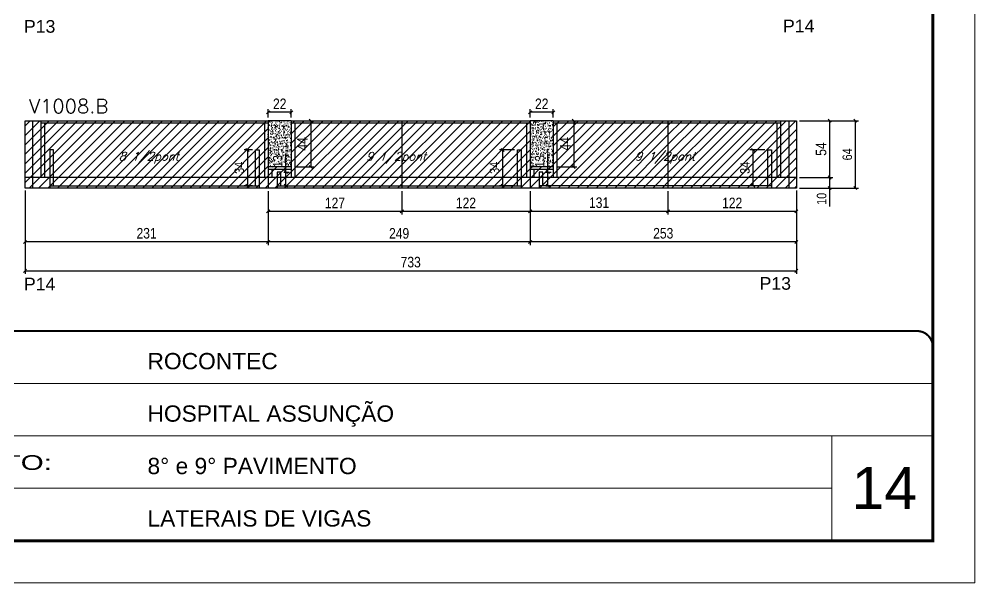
# Model space of a CAD drawing. Extents: x -20960 to -5926, y -2106 to 21915.
# Drawn here: x -10032 to -9123, y 17420 to 17955 of the extents above; entities that cross this region are included whole.
import ezdxf

# ---------------------------------------------------------------- set-up
doc = ezdxf.new("R2010")
doc.units = 0
doc.linetypes.add('CONTINUO', pattern=[0])
doc.linetypes.add('DASHED', pattern=[0.75, 0.5, -0.25])
for name, color, linetype in [('5', 5, 'Continuous'), ('COTA', 241, 'Continuous'), ('Painéis', 200, 'Continuous'), ('Reaproveitamento', 251, 'Continuous'), ('SARR_2.2x7', 40, 'Continuous'), ('SARR_3.5x7', 81, 'Continuous'), ('texto', 7, 'Continuous')]:
    doc.layers.add(name, color=color, linetype=linetype)
for name, color, linetype, lineweight in [('CARIMBO', 255, 'Continuous', 9), ('Folhas', 255, 'Continuous', 9), ('SARRAFO DE PRESSAO', 251, 'DASHED', 9), ('Texto Seção', 7, 'Continuous', 15)]:
    doc.layers.add(name, color=color, linetype=linetype, lineweight=lineweight)
doc.styles.add('ARIAL', font='arial.ttf')
doc.styles.add('COTA TECNICA', font='techl___.ttf', dxfattribs={"height": 10})
doc.styles.add('COTA TECNICA-50', font='techl___.ttf', dxfattribs={"height": 9})
doc.styles.add('REGUA-120', font='ROMANS.shx', dxfattribs={"height": 15})
doc.styles.add('Romans', font='romans.shx')
doc.styles.get("Standard").update_dxf_attribs({"font": 'arial.ttf'})
doc.styles.add('Tecnologia', font='')
doc.styles.get('Tecnologia').set_extended_font_data('Forgotten Futurist')
doc.dimstyles.new('COTA PAINEL-50', dxfattribs={"dimtxt": 9, "dimasz": 3, "dimexe": 3, "dimexo": 3, "dimgap": 3, "dimtad": 1, "dimdec": 1, "dimzin": 12, "dimdsep": 46, "dimtxsty": 'COTA TECNICA-50', "dimblk1": 'OBLIQUE', "dimblk2": 'OBLIQUE', "dimsah": 1, "dimcen": 0.9, "dimclrd": 4, "dimclre": 4, "dimclrt": 240, "dimadec": 1, "dimazin": 3, "dimtfac": 1, "dimtdec": 1, "dimtmove": 0, "dimatfit": 3, "dimfxl": 1, "dimtolj": 1, "dimtzin": 12, "dimarcsym": 0})
doc.dimstyles.new('PAINEL', dxfattribs={"dimtxt": 10, "dimasz": 3, "dimexe": 3, "dimexo": 3, "dimgap": 3, "dimtad": 1, "dimdec": 1, "dimzin": 12, "dimdsep": 46, "dimtxsty": 'COTA TECNICA', "dimblk1": 'OBLIQUE', "dimblk2": 'OBLIQUE', "dimsah": 1, "dimcen": 0.9, "dimclrd": 4, "dimclre": 4, "dimclrt": 240, "dimadec": 1, "dimazin": 3, "dimtfac": 1, "dimtdec": 1, "dimtmove": 0, "dimatfit": 3, "dimfxl": 1, "dimtolj": 1, "dimtzin": 12, "dimarcsym": 0})
pattern_1 = [(50, (-141470.2094, -14425.0127), (5.46554007, -0.47817257), [0.5715, -6.2865]), (355, (-141470.2094, -14425.0127), (-1.05730264, 5.73170536), [0.4572, -5.02921753]), (100.4514447, (-141469.754, -14425.0525), (4.40823741, 5.25353256), [0.48570026, -5.34270734]), (46.1842, (-141470.2094, -14423.4887), (8.13237123, -1.26126984), [0.85725, -9.42975]), (96.6355576, (-141469.532, -14423.594), (7.122124, 7.42278374), [0.7285507, -8.01406824]), (351.184151, (-141470.2094, -14423.489), (7.122124, 7.42278374), [0.685799, -7.54379196]), (21, (-141469.4474, -14423.8697), (4.54843174, -3.06795595), [0.5715, -6.2865]), (326, (-141469.4474, -14423.8697), (1.85406085, 5.52563898), [0.4572, -5.0292]), (71.451445, (-141469.0684, -14424.1253), (6.40249258, 2.45768307), [0.48570026, -5.34269813]), (37.5, (-141470.2094, -14425.0127), (0.092658098, 2.536651166), [0, -4.96824, 0, -5.1054, 0, -5.04825]), (7.5, (-141470.2094, -14425.0127), (2.004589875, 3.005417245), [0, -2.91084, 0, -4.85394, 0, -1.92405]), (327.5, (-141471.9087, -14425.0127), (4.067717855, -0.17186232), [0, -1.905, 0, -5.9436, 0, -7.8867]), (317.5, (-141472.6707, -14425.0127), (4.44387544, 0.76279473), [0, -2.4765, 0, -3.94716, 0, -5.6007])]
pattern_2 = [(45, (-152486.206, -14867.5354), (-4.49012806, 4.49012806), [])]

# ---------------------------------------------------------------- blocks, each defined once
blk = doc.blocks.new('9999999999')
at = {"color": 30, "linetype": 'CONTINUO'}
for p, q in [((98564.56, 34379.64), (99583.98, 34379.64)), ((98564.56, 34329.83), (99487.98, 34329.83)), ((99583.98, 34329.83), (99487.98, 34329.83)), ((99487.98, 34329.83), (99487.98, 34230.21)), ((98564.56, 34280.02), (99487.98, 34280.02))]:
    blk.add_line(p, q, dxfattribs=at)
at = {"color": 30, "linetype": 'CONTINUO', "const_width": 2}
blk.add_lwpolyline([(99583.98, 34230.21), (99583.98, 34414.45, 0.414214), (99568.98, 34429.45), (98228.98, 34429.45, 0.414214), (98213.98, 34414.45), (98213.98, 34245.21, 0.414214), (98228.98, 34230.21), (99583.98, 34230.21)], format="xyb", dxfattribs=at)
at = {"layer": 'Folhas'}
blk.add_lwpolyline([(98138.98, 34190.21), (99623.98, 34190.21), (99623.98, 35240.21), (98138.98, 35240.21)], close=True, dxfattribs=at)
at = {"layer": 'Folhas', "color": 30, "const_width": 3}
blk.add_lwpolyline([(98213.98, 34230.21), (99583.98, 34230.21), (99583.98, 35200.21), (98213.98, 35200.21)], close=True, dxfattribs=at)
at = {"color": 7, "linetype": 'Continuous', "ltscale": 5, "style": 'ARIAL'}
for s, height, p in [('ROCONTEC', 15.483, (98837.68, 34393.13)), ('HOSPITAL ASSUNÇÃO', 15.4829, (98837.68, 34343.32)), ('8° e 9° PAVIMENTO', 15.4829, (98837.68, 34293.51)), ('LATERAIS DE VIGAS', 15.4829, (98837.68, 34243.7))]:
    blk.add_text(s, height=height, dxfattribs=at).set_placement(p)
at = {"layer": 'Folhas', "color": 7, "style": 'Tecnologia', "width": 1.5}
blk.add_text('PAVIMENTO:', height=14, dxfattribs=at).set_placement((98573.65, 34297.5))
blk = doc.blocks.new('_Oblique')
at = {"color": 0, "linetype": 'ByBlock', "lineweight": -2}
blk.add_line((-0.5, -0.5), (0.5, 0.5), dxfattribs=at)
blk = doc.blocks.new('*D6739')
at = {"layer": 'COTA', "color": 4, "linetype": 'ByBlock', "lineweight": -2, "transparency": 16777216}
for p, q in [((-9546.16, 17791.73), (-9546.16, 17740.51)), ((-9293.16, 17791.73), (-9293.16, 17740.51)), ((-9293.16, 17743.51), (-9546.16, 17743.51))]:
    blk.add_line(p, q, dxfattribs=at)
at = {"layer": 'Defpoints', "color": 0, "linetype": 'ByBlock', "transparency": 16777216}
for p in [(-9546.16, 17794.73), (-9293.16, 17794.73), (-9546.16, 17743.51)]:
    blk.add_point(p, dxfattribs=at)
at = {"layer": 'COTA', "color": 4, "linetype": 'ByBlock', "lineweight": -2, "transparency": 16777216, "xscale": 3, "yscale": 3, "zscale": 3, "rotation": 180}
blk.add_blockref('_Oblique', (-9546.16, 17743.51), dxfattribs=at)
at = {"layer": 'COTA', "color": 4, "linetype": 'ByBlock', "lineweight": -2, "transparency": 16777216, "xscale": 3, "yscale": 3, "zscale": 3}
blk.add_blockref('_Oblique', (-9293.16, 17743.51), dxfattribs=at)
at = {"layer": 'COTA', "color": 240, "linetype": 'ByBlock', "transparency": 16777216, "insert": (-9419.66, 17751.73), "char_height": 10, "attachment_point": 5, "style": 'COTA TECNICA'}
blk.add_mtext('\\A1;253', dxfattribs=at)
blk = doc.blocks.new('*D6740')
at = {"layer": 'COTA', "color": 4, "linetype": 'ByBlock', "lineweight": -2, "transparency": 16777216}
for p, q in [((-9795.16, 17791.73), (-9795.16, 17740.51)), ((-9546.16, 17791.73), (-9546.16, 17740.51)), ((-9546.16, 17743.51), (-9795.16, 17743.51))]:
    blk.add_line(p, q, dxfattribs=at)
at = {"layer": 'Defpoints', "color": 0, "linetype": 'ByBlock', "transparency": 16777216}
for p in [(-9795.16, 17794.73), (-9546.16, 17794.73), (-9795.16, 17743.51)]:
    blk.add_point(p, dxfattribs=at)
at = {"layer": 'COTA', "color": 4, "linetype": 'ByBlock', "lineweight": -2, "transparency": 16777216, "xscale": 3, "yscale": 3, "zscale": 3, "rotation": 180}
blk.add_blockref('_Oblique', (-9795.16, 17743.51), dxfattribs=at)
at = {"layer": 'COTA', "color": 4, "linetype": 'ByBlock', "lineweight": -2, "transparency": 16777216, "xscale": 3, "yscale": 3, "zscale": 3}
blk.add_blockref('_Oblique', (-9546.16, 17743.51), dxfattribs=at)
at = {"layer": 'COTA', "color": 240, "linetype": 'ByBlock', "transparency": 16777216, "insert": (-9670.66, 17751.61), "char_height": 10, "attachment_point": 5, "style": 'COTA TECNICA'}
blk.add_mtext('\\A1;249', dxfattribs=at)
blk = doc.blocks.new('*D6741')
at = {"layer": 'COTA', "color": 4, "linetype": 'ByBlock', "lineweight": -2, "transparency": 16777216}
for p, q in [((-10026.16, 17791.73), (-10026.16, 17740.51)), ((-9795.16, 17791.73), (-9795.16, 17740.51)), ((-9795.16, 17743.51), (-10026.16, 17743.51))]:
    blk.add_line(p, q, dxfattribs=at)
at = {"layer": 'Defpoints', "color": 0, "linetype": 'ByBlock', "transparency": 16777216}
for p in [(-10026.16, 17794.73), (-9795.16, 17794.73), (-10026.16, 17743.51)]:
    blk.add_point(p, dxfattribs=at)
at = {"layer": 'COTA', "color": 4, "linetype": 'ByBlock', "lineweight": -2, "transparency": 16777216, "xscale": 3, "yscale": 3, "zscale": 3, "rotation": 180}
blk.add_blockref('_Oblique', (-10026.16, 17743.51), dxfattribs=at)
at = {"layer": 'COTA', "color": 4, "linetype": 'ByBlock', "lineweight": -2, "transparency": 16777216, "xscale": 3, "yscale": 3, "zscale": 3}
blk.add_blockref('_Oblique', (-9795.16, 17743.51), dxfattribs=at)
at = {"layer": 'COTA', "color": 240, "linetype": 'ByBlock', "transparency": 16777216, "insert": (-9910.66, 17751.73), "char_height": 10, "attachment_point": 5, "style": 'COTA TECNICA'}
blk.add_mtext('\\A1;231', dxfattribs=at)
blk = doc.blocks.new('*D6742')
at = {"layer": 'COTA', "color": 4, "linetype": 'ByBlock', "lineweight": -2, "transparency": 16777216}
for p, q in [((-9415.16, 17791.73), (-9415.16, 17769.54)), ((-9293.16, 17791.73), (-9293.16, 17769.54)), ((-9293.16, 17772.54), (-9415.16, 17772.54))]:
    blk.add_line(p, q, dxfattribs=at)
at = {"layer": 'Defpoints', "color": 0, "linetype": 'ByBlock', "transparency": 16777216}
for p in [(-9415.16, 17794.73), (-9293.16, 17794.73), (-9415.16, 17772.54)]:
    blk.add_point(p, dxfattribs=at)
at = {"layer": 'COTA', "color": 4, "linetype": 'ByBlock', "lineweight": -2, "transparency": 16777216, "xscale": 3, "yscale": 3, "zscale": 3, "rotation": 180}
blk.add_blockref('_Oblique', (-9415.16, 17772.54), dxfattribs=at)
at = {"layer": 'COTA', "color": 4, "linetype": 'ByBlock', "lineweight": -2, "transparency": 16777216, "xscale": 3, "yscale": 3, "zscale": 3}
blk.add_blockref('_Oblique', (-9293.16, 17772.54), dxfattribs=at)
at = {"layer": 'COTA', "color": 240, "linetype": 'ByBlock', "transparency": 16777216, "insert": (-9354.16, 17780.6), "char_height": 10, "attachment_point": 5, "style": 'COTA TECNICA'}
blk.add_mtext('\\A1;122', dxfattribs=at)
blk = doc.blocks.new('*D6743')
at = {"layer": 'COTA', "color": 4, "linetype": 'ByBlock', "lineweight": -2, "transparency": 16777216}
for p, q in [((-9546.16, 17791.73), (-9546.16, 17769.54)), ((-9415.16, 17791.73), (-9415.16, 17769.54)), ((-9415.16, 17772.54), (-9546.16, 17772.54))]:
    blk.add_line(p, q, dxfattribs=at)
at = {"layer": 'Defpoints', "color": 0, "linetype": 'ByBlock', "transparency": 16777216}
for p in [(-9546.16, 17794.73), (-9415.16, 17794.73), (-9546.16, 17772.54)]:
    blk.add_point(p, dxfattribs=at)
at = {"layer": 'COTA', "color": 4, "linetype": 'ByBlock', "lineweight": -2, "transparency": 16777216, "xscale": 3, "yscale": 3, "zscale": 3, "rotation": 180}
blk.add_blockref('_Oblique', (-9546.16, 17772.54), dxfattribs=at)
at = {"layer": 'COTA', "color": 4, "linetype": 'ByBlock', "lineweight": -2, "transparency": 16777216, "xscale": 3, "yscale": 3, "zscale": 3}
blk.add_blockref('_Oblique', (-9415.16, 17772.54), dxfattribs=at)
at = {"layer": 'COTA', "color": 240, "linetype": 'ByBlock', "transparency": 16777216, "insert": (-9480.66, 17780.76), "char_height": 10, "attachment_point": 5, "style": 'COTA TECNICA'}
blk.add_mtext('\\A1;131', dxfattribs=at)
blk = doc.blocks.new('*D6744')
at = {"layer": 'COTA', "color": 4, "linetype": 'ByBlock', "lineweight": -2, "transparency": 16777216}
for p, q in [((-9668.16, 17791.73), (-9668.16, 17769.54)), ((-9546.16, 17791.73), (-9546.16, 17769.54)), ((-9546.16, 17772.54), (-9668.16, 17772.54))]:
    blk.add_line(p, q, dxfattribs=at)
at = {"layer": 'Defpoints', "color": 0, "linetype": 'ByBlock', "transparency": 16777216}
for p in [(-9668.16, 17794.73), (-9546.16, 17794.73), (-9668.16, 17772.54)]:
    blk.add_point(p, dxfattribs=at)
at = {"layer": 'COTA', "color": 4, "linetype": 'ByBlock', "lineweight": -2, "transparency": 16777216, "xscale": 3, "yscale": 3, "zscale": 3, "rotation": 180}
blk.add_blockref('_Oblique', (-9668.16, 17772.54), dxfattribs=at)
at = {"layer": 'COTA', "color": 4, "linetype": 'ByBlock', "lineweight": -2, "transparency": 16777216, "xscale": 3, "yscale": 3, "zscale": 3}
blk.add_blockref('_Oblique', (-9546.16, 17772.54), dxfattribs=at)
at = {"layer": 'COTA', "color": 240, "linetype": 'ByBlock', "transparency": 16777216, "insert": (-9607.16, 17780.6), "char_height": 10, "attachment_point": 5, "style": 'COTA TECNICA'}
blk.add_mtext('\\A1;122', dxfattribs=at)
blk = doc.blocks.new('*D6745')
at = {"layer": 'COTA', "color": 4, "linetype": 'ByBlock', "lineweight": -2, "transparency": 16777216}
for p, q in [((-9795.16, 17791.73), (-9795.16, 17769.54)), ((-9668.16, 17791.73), (-9668.16, 17769.54)), ((-9668.16, 17772.54), (-9795.16, 17772.54))]:
    blk.add_line(p, q, dxfattribs=at)
at = {"layer": 'Defpoints', "color": 0, "linetype": 'ByBlock', "transparency": 16777216}
for p in [(-9795.16, 17794.73), (-9668.16, 17794.73), (-9795.16, 17772.54)]:
    blk.add_point(p, dxfattribs=at)
at = {"layer": 'COTA', "color": 4, "linetype": 'ByBlock', "lineweight": -2, "transparency": 16777216, "xscale": 3, "yscale": 3, "zscale": 3, "rotation": 180}
blk.add_blockref('_Oblique', (-9795.16, 17772.54), dxfattribs=at)
at = {"layer": 'COTA', "color": 4, "linetype": 'ByBlock', "lineweight": -2, "transparency": 16777216, "xscale": 3, "yscale": 3, "zscale": 3}
blk.add_blockref('_Oblique', (-9668.16, 17772.54), dxfattribs=at)
at = {"layer": 'COTA', "color": 240, "linetype": 'ByBlock', "transparency": 16777216, "insert": (-9731.66, 17780.61), "char_height": 10, "attachment_point": 5, "style": 'COTA TECNICA'}
blk.add_mtext('\\A1;127', dxfattribs=at)
blk = doc.blocks.new('*D6746')
at = {"layer": 'COTA', "color": 4, "linetype": 'ByBlock', "lineweight": -2, "transparency": 16777216}
for p, q in [((-9770.16, 17858.73), (-9751.57, 17858.73)), ((-9754.57, 17858.73), (-9754.57, 17814.73)), ((-9770.16, 17814.73), (-9751.57, 17814.73))]:
    blk.add_line(p, q, dxfattribs=at)
at = {"layer": 'Defpoints', "color": 0, "linetype": 'ByBlock', "transparency": 16777216}
for p in [(-9773.16, 17858.73), (-9773.16, 17814.73), (-9754.57, 17814.73)]:
    blk.add_point(p, dxfattribs=at)
at = {"layer": 'COTA', "color": 4, "linetype": 'ByBlock', "lineweight": -2, "transparency": 16777216, "xscale": 3, "yscale": 3, "zscale": 3}
for p, rotation in [((-9754.57, 17858.73), 90), ((-9754.57, 17814.73), 270)]:
    blk.add_blockref('_Oblique', p, dxfattribs=dict(at, rotation=rotation))
at = {"layer": 'COTA', "color": 240, "linetype": 'ByBlock', "transparency": 16777216, "insert": (-9762.64, 17836.73), "char_height": 10, "attachment_point": 5, "rotation": 90, "style": 'COTA TECNICA'}
blk.add_mtext('\\A1;44', dxfattribs=at)
blk = doc.blocks.new('*D6747')
at = {"layer": 'COTA', "color": 4, "linetype": 'ByBlock', "lineweight": -2, "transparency": 16777216}
for p, q in [((-9521.16, 17858.73), (-9501.73, 17858.73)), ((-9504.73, 17858.73), (-9504.73, 17814.73)), ((-9521.16, 17814.73), (-9501.73, 17814.73))]:
    blk.add_line(p, q, dxfattribs=at)
at = {"layer": 'Defpoints', "color": 0, "linetype": 'ByBlock', "transparency": 16777216}
for p in [(-9524.16, 17858.73), (-9524.16, 17814.73), (-9504.73, 17814.73)]:
    blk.add_point(p, dxfattribs=at)
at = {"layer": 'COTA', "color": 4, "linetype": 'ByBlock', "lineweight": -2, "transparency": 16777216, "xscale": 3, "yscale": 3, "zscale": 3}
for p, rotation in [((-9504.73, 17858.73), 90), ((-9504.73, 17814.73), 270)]:
    blk.add_blockref('_Oblique', p, dxfattribs=dict(at, rotation=rotation))
at = {"layer": 'COTA', "color": 240, "linetype": 'ByBlock', "transparency": 16777216, "insert": (-9512.8, 17836.73), "char_height": 10, "attachment_point": 5, "rotation": 90, "style": 'COTA TECNICA'}
blk.add_mtext('\\A1;44', dxfattribs=at)
blk = doc.blocks.new('*D6748')
at = {"layer": 'COTA', "color": 4, "linetype": 'ByBlock', "lineweight": -2, "transparency": 16777216}
for p, q in [((-9290.16, 17858.73), (-9258.52, 17858.73)), ((-9261.52, 17858.73), (-9261.52, 17804.73)), ((-9290.16, 17804.73), (-9258.52, 17804.73))]:
    blk.add_line(p, q, dxfattribs=at)
at = {"layer": 'Defpoints', "color": 0, "linetype": 'ByBlock', "transparency": 16777216}
for p in [(-9293.16, 17858.73), (-9293.16, 17804.73), (-9261.52, 17804.73)]:
    blk.add_point(p, dxfattribs=at)
at = {"layer": 'COTA', "color": 4, "linetype": 'ByBlock', "lineweight": -2, "transparency": 16777216, "xscale": 3, "yscale": 3, "zscale": 3}
for p, rotation in [((-9261.52, 17858.73), 90), ((-9261.52, 17804.73), 270)]:
    blk.add_blockref('_Oblique', p, dxfattribs=dict(at, rotation=rotation))
at = {"layer": 'COTA', "color": 240, "linetype": 'ByBlock', "transparency": 16777216, "insert": (-9269.63, 17831.73), "char_height": 10, "attachment_point": 5, "rotation": 90, "style": 'COTA TECNICA'}
blk.add_mtext('\\A1;54', dxfattribs=at)
blk = doc.blocks.new('*D6763')
at = {"layer": 'COTA', "color": 4, "lineweight": -2, "transparency": 16777216}
for p, q in [((-9795.16, 17861.73), (-9795.16, 17869.71)), ((-9773.16, 17866.71), (-9795.16, 17866.71)), ((-9773.16, 17861.73), (-9773.16, 17869.71))]:
    blk.add_line(p, q, dxfattribs=at)
at = {"layer": 'Defpoints', "color": 0, "transparency": 16777216}
for p in [(-9795.16, 17866.71), (-9795.16, 17858.73), (-9773.16, 17858.73)]:
    blk.add_point(p, dxfattribs=at)
at = {"layer": 'COTA', "color": 4, "lineweight": -2, "transparency": 16777216, "xscale": 3, "yscale": 3, "zscale": 3, "rotation": 180}
blk.add_blockref('_Oblique', (-9795.16, 17866.71), dxfattribs=at)
at = {"layer": 'COTA', "color": 4, "lineweight": -2, "transparency": 16777216, "xscale": 3, "yscale": 3, "zscale": 3}
blk.add_blockref('_Oblique', (-9773.16, 17866.71), dxfattribs=at)
at = {"layer": 'COTA', "color": 240, "transparency": 16777216, "insert": (-9784.16, 17874.71), "char_height": 10, "attachment_point": 5, "style": 'COTA TECNICA'}
blk.add_mtext('\\A1;22', dxfattribs=at)
blk = doc.blocks.new('*D6764')
at = {"layer": 'COTA', "color": 4, "lineweight": -2, "transparency": 16777216}
for p, q in [((-9546.16, 17861.73), (-9546.16, 17869.71)), ((-9524.16, 17866.71), (-9546.16, 17866.71)), ((-9524.16, 17861.73), (-9524.16, 17869.71))]:
    blk.add_line(p, q, dxfattribs=at)
at = {"layer": 'Defpoints', "color": 0, "transparency": 16777216}
for p in [(-9546.16, 17866.71), (-9546.16, 17858.73), (-9524.16, 17858.73)]:
    blk.add_point(p, dxfattribs=at)
at = {"layer": 'COTA', "color": 4, "lineweight": -2, "transparency": 16777216, "xscale": 3, "yscale": 3, "zscale": 3, "rotation": 180}
blk.add_blockref('_Oblique', (-9546.16, 17866.71), dxfattribs=at)
at = {"layer": 'COTA', "color": 4, "lineweight": -2, "transparency": 16777216, "xscale": 3, "yscale": 3, "zscale": 3}
blk.add_blockref('_Oblique', (-9524.16, 17866.71), dxfattribs=at)
at = {"layer": 'COTA', "color": 240, "transparency": 16777216, "insert": (-9535.16, 17874.71), "char_height": 10, "attachment_point": 5, "style": 'COTA TECNICA'}
blk.add_mtext('\\A1;22', dxfattribs=at)
blk = doc.blocks.new('*D6752')
at = {"layer": 'COTA', "color": 4, "lineweight": -2, "ltscale": 25, "transparency": 16777216}
for p, q in [((-10026.16, 17792.45), (-10026.16, 17713.09)), ((-9293.16, 17792.45), (-9293.16, 17713.09)), ((-10026.16, 17716.09), (-9293.16, 17716.09))]:
    blk.add_line(p, q, dxfattribs=at)
at = {"layer": 'Defpoints', "color": 0, "ltscale": 25, "transparency": 16777216}
for p in [(-10026.16, 17795.45), (-9293.16, 17795.45), (-9293.16, 17716.09)]:
    blk.add_point(p, dxfattribs=at)
at = {"layer": 'COTA', "color": 4, "lineweight": -2, "ltscale": 25, "transparency": 16777216, "xscale": 3, "yscale": 3, "zscale": 3, "rotation": 180}
blk.add_blockref('_Oblique', (-10026.16, 17716.09), dxfattribs=at)
at = {"layer": 'COTA', "color": 4, "lineweight": -2, "ltscale": 25, "transparency": 16777216, "xscale": 3, "yscale": 3, "zscale": 3}
blk.add_blockref('_Oblique', (-9293.16, 17716.09), dxfattribs=at)
at = {"layer": 'COTA', "color": 240, "ltscale": 25, "transparency": 16777216, "insert": (-9659.66, 17724.31), "char_height": 10, "attachment_point": 5, "style": 'COTA TECNICA'}
blk.add_mtext('\\A1;733', dxfattribs=at)
blk = doc.blocks.new('*D6768')
at = {"layer": 'COTA', "color": 4, "lineweight": -2, "transparency": 16777216}
for p, q in [((-9810.16, 17830.93), (-9817.83, 17830.93)), ((-9814.83, 17830.93), (-9814.83, 17796.93)), ((-9810.16, 17796.93), (-9817.83, 17796.93))]:
    blk.add_line(p, q, dxfattribs=at)
at = {"layer": 'Defpoints', "color": 0, "transparency": 16777216}
for p in [(-9807.16, 17830.93), (-9814.83, 17796.93), (-9807.16, 17796.93)]:
    blk.add_point(p, dxfattribs=at)
at = {"layer": 'COTA', "color": 4, "lineweight": -2, "transparency": 16777216, "xscale": 3, "yscale": 3, "zscale": 3}
for p, rotation in [((-9814.83, 17830.93), 90), ((-9814.83, 17796.93), 270)]:
    blk.add_blockref('_Oblique', p, dxfattribs=dict(at, rotation=rotation))
at = {"layer": 'COTA', "color": 240, "transparency": 16777216, "insert": (-9822.53, 17813.93), "char_height": 9, "attachment_point": 5, "rotation": 90, "style": 'COTA TECNICA-50'}
blk.add_mtext('\\A1;34', dxfattribs=at)
blk = doc.blocks.new('*D6769')
at = {"layer": 'COTA', "color": 4, "lineweight": -2, "transparency": 16777216}
for p, q in [((-9778.32, 17809.93), (-9778.32, 17827.49)), ((-9780.16, 17809.93), (-9775.32, 17809.93)), ((-9778.32, 17796.93), (-9778.32, 17809.93)), ((-9780.16, 17796.93), (-9775.32, 17796.93))]:
    blk.add_line(p, q, dxfattribs=at)
at = {"layer": 'Defpoints', "color": 0, "transparency": 16777216}
for p in [(-9783.16, 17809.93), (-9778.32, 17809.93), (-9783.16, 17796.93)]:
    blk.add_point(p, dxfattribs=at)
at = {"layer": 'COTA', "color": 4, "lineweight": -2, "transparency": 16777216, "xscale": 3, "yscale": 3, "zscale": 3}
for p, rotation in [((-9778.32, 17809.93), 90), ((-9778.32, 17796.93), 270)]:
    blk.add_blockref('_Oblique', p, dxfattribs=dict(at, rotation=rotation))
at = {"layer": 'COTA', "color": 240, "transparency": 16777216, "insert": (-9786.02, 17820.21), "char_height": 9, "attachment_point": 5, "rotation": 90, "style": 'COTA TECNICA-50'}
blk.add_mtext('\\A1;13', dxfattribs=at)
blk = doc.blocks.new('*D6770')
at = {"layer": 'COTA', "color": 4, "lineweight": -2, "transparency": 16777216}
for p, q in [((-9561.16, 17830.93), (-9575.27, 17830.93)), ((-9572.27, 17796.93), (-9572.27, 17830.93)), ((-9561.16, 17796.93), (-9575.27, 17796.93))]:
    blk.add_line(p, q, dxfattribs=at)
at = {"layer": 'Defpoints', "color": 0, "transparency": 16777216}
for p in [(-9572.27, 17830.93), (-9558.16, 17830.93), (-9558.16, 17796.93)]:
    blk.add_point(p, dxfattribs=at)
at = {"layer": 'COTA', "color": 4, "lineweight": -2, "transparency": 16777216, "xscale": 3, "yscale": 3, "zscale": 3}
for p, rotation in [((-9572.27, 17830.93), 90), ((-9572.27, 17796.93), 270)]:
    blk.add_blockref('_Oblique', p, dxfattribs=dict(at, rotation=rotation))
at = {"layer": 'COTA', "color": 240, "transparency": 16777216, "insert": (-9579.96, 17813.93), "char_height": 9, "attachment_point": 5, "rotation": 90, "style": 'COTA TECNICA-50'}
blk.add_mtext('\\A1;34', dxfattribs=at)
blk = doc.blocks.new('*D6771')
at = {"layer": 'COTA', "color": 4, "lineweight": -2, "transparency": 16777216}
for p, q in [((-9529.32, 17809.93), (-9529.32, 17827.49)), ((-9531.16, 17809.93), (-9526.32, 17809.93)), ((-9529.32, 17796.93), (-9529.32, 17809.93)), ((-9531.16, 17796.93), (-9526.32, 17796.93))]:
    blk.add_line(p, q, dxfattribs=at)
at = {"layer": 'Defpoints', "color": 0, "transparency": 16777216}
for p in [(-9534.16, 17809.93), (-9529.32, 17809.93), (-9534.16, 17796.93)]:
    blk.add_point(p, dxfattribs=at)
at = {"layer": 'COTA', "color": 4, "lineweight": -2, "transparency": 16777216, "xscale": 3, "yscale": 3, "zscale": 3}
for p, rotation in [((-9529.32, 17809.93), 90), ((-9529.32, 17796.93), 270)]:
    blk.add_blockref('_Oblique', p, dxfattribs=dict(at, rotation=rotation))
at = {"layer": 'COTA', "color": 240, "transparency": 16777216, "insert": (-9537.02, 17820.21), "char_height": 9, "attachment_point": 5, "rotation": 90, "style": 'COTA TECNICA-50'}
blk.add_mtext('\\A1;13', dxfattribs=at)
blk = doc.blocks.new('*D6772')
at = {"layer": 'COTA', "color": 4, "lineweight": -2, "transparency": 16777216}
for p, q in [((-9323.16, 17830.93), (-9337.27, 17830.93)), ((-9334.27, 17796.93), (-9334.27, 17830.93)), ((-9323.16, 17796.93), (-9337.27, 17796.93))]:
    blk.add_line(p, q, dxfattribs=at)
at = {"layer": 'Defpoints', "color": 0, "transparency": 16777216}
for p in [(-9334.27, 17830.93), (-9320.16, 17830.93), (-9320.16, 17796.93)]:
    blk.add_point(p, dxfattribs=at)
at = {"layer": 'COTA', "color": 4, "lineweight": -2, "transparency": 16777216, "xscale": 3, "yscale": 3, "zscale": 3}
for p, rotation in [((-9334.27, 17830.93), 90), ((-9334.27, 17796.93), 270)]:
    blk.add_blockref('_Oblique', p, dxfattribs=dict(at, rotation=rotation))
at = {"layer": 'COTA', "color": 240, "transparency": 16777216, "insert": (-9341.96, 17813.93), "char_height": 9, "attachment_point": 5, "rotation": 90, "style": 'COTA TECNICA-50'}
blk.add_mtext('\\A1;34', dxfattribs=at)
blk = doc.blocks.new('*D6773')
at = {"layer": 'COTA', "color": 4, "lineweight": -2, "transparency": 16777216}
for p, q in [((-9290.16, 17804.73), (-9258.52, 17804.73)), ((-9261.52, 17804.73), (-9261.52, 17794.73)), ((-9290.16, 17794.73), (-9258.52, 17794.73)), ((-9261.52, 17794.73), (-9261.52, 17777.24))]:
    blk.add_line(p, q, dxfattribs=at)
at = {"layer": 'Defpoints', "color": 0, "transparency": 16777216}
for p in [(-9293.16, 17804.73), (-9293.16, 17794.73), (-9261.52, 17794.73)]:
    blk.add_point(p, dxfattribs=at)
at = {"layer": 'COTA', "color": 4, "lineweight": -2, "transparency": 16777216, "xscale": 3, "yscale": 3, "zscale": 3}
for p, rotation in [((-9261.52, 17804.73), 90), ((-9261.52, 17794.73), 270)]:
    blk.add_blockref('_Oblique', p, dxfattribs=dict(at, rotation=rotation))
at = {"layer": 'COTA', "color": 240, "transparency": 16777216, "insert": (-9269.11, 17784.48), "char_height": 9, "attachment_point": 5, "rotation": 90, "style": 'COTA TECNICA-50'}
blk.add_mtext('\\A1;10', dxfattribs=at)
blk = doc.blocks.new('*D6753')
at = {"layer": 'COTA', "color": 4, "lineweight": -2, "transparency": 16777216}
for p, q in [((-9290.16, 17858.73), (-9234.1, 17858.73)), ((-9237.1, 17794.73), (-9237.1, 17858.73)), ((-9290.16, 17794.73), (-9234.1, 17794.73))]:
    blk.add_line(p, q, dxfattribs=at)
at = {"layer": 'Defpoints', "color": 0, "transparency": 16777216}
for p in [(-9293.16, 17858.73), (-9237.1, 17858.73), (-9293.16, 17794.73)]:
    blk.add_point(p, dxfattribs=at)
at = {"layer": 'COTA', "color": 4, "lineweight": -2, "transparency": 16777216, "xscale": 3, "yscale": 3, "zscale": 3}
for p, rotation in [((-9237.1, 17858.73), 90), ((-9237.1, 17794.73), 270)]:
    blk.add_blockref('_Oblique', p, dxfattribs=dict(at, rotation=rotation))
at = {"layer": 'COTA', "color": 240, "transparency": 16777216, "insert": (-9244.69, 17826.73), "char_height": 9, "attachment_point": 5, "rotation": 90, "style": 'COTA TECNICA-50'}
blk.add_mtext('\\A1;64', dxfattribs=at)

msp = doc.modelspace()

# ---------------------------------------------------------------- hatches: boundary and pattern name
at = {"layer": 'COTA', "linetype": 'ByBlock'}
h = msp.add_hatch(dxfattribs=at)
h.set_pattern_fill('AR-CONC', color=256, scale=0.03)
h.set_pattern_definition(pattern_1)
h.paths.add_polyline_path([(-9795.16, 17858.73), (-9773.16, 17858.73), (-9773.16, 17814.73), (-9795.16, 17814.73), (-9795.16, 17814.73)])
h = msp.add_hatch(dxfattribs=at)
h.set_pattern_fill('AR-CONC', color=256, scale=0.03)
h.set_pattern_definition(pattern_1)
h.paths.add_polyline_path([(-9546.16, 17814.73), (-9524.16, 17814.73), (-9524.16, 17858.73), (-9546.16, 17858.73)])
at = {"layer": 'Reaproveitamento', "linetype": 'ByBlock'}
h = msp.add_hatch(dxfattribs=at)
h.set_pattern_fill('ANSI31', color=256, scale=2)
h.set_pattern_definition(pattern_2)
h.paths.add_polyline_path([(-9795.16, 17794.73), (-9795.16, 17804.73), (-9795.16, 17858.73), (-10026.16, 17858.73), (-10026.16, 17794.73)])
h = msp.add_hatch(dxfattribs=at)
h.set_pattern_fill('ANSI31', color=256, scale=2)
h.set_pattern_definition(pattern_2)
h.paths.add_polyline_path([(-9795.16, 17794.73), (-9668.16, 17794.73), (-9668.16, 17858.73), (-9773.16, 17858.73), (-9773.16, 17814.73), (-9795.16, 17814.73)])
h = msp.add_hatch(dxfattribs=at)
h.set_pattern_fill('ANSI31', color=256, scale=2)
h.set_pattern_definition(pattern_2)
h.paths.add_polyline_path([(-9668.16, 17794.73), (-9546.16, 17794.73), (-9546.16, 17858.73), (-9668.16, 17858.73)])
h = msp.add_hatch(dxfattribs=at)
h.set_pattern_fill('ANSI31', color=256, scale=2)
h.set_pattern_definition(pattern_2)
h.paths.add_polyline_path([(-9546.16, 17794.73), (-9415.16, 17794.73), (-9415.16, 17858.73), (-9524.16, 17858.73), (-9524.16, 17814.73), (-9546.16, 17814.73)])
h = msp.add_hatch(dxfattribs=at)
h.set_pattern_fill('ANSI31', color=256, scale=2)
h.set_pattern_definition(pattern_2)
h.paths.add_polyline_path([(-9415.16, 17794.73), (-9293.16, 17794.73), (-9293.16, 17858.73), (-9415.16, 17858.73)])

# ---------------------------------------------------------------- linework, layer by layer
at = {"layer": 'COTA', "linetype": 'ByBlock'}
for p, q in [((-9773.16, 17858.73), (-9795.16, 17858.73)), ((-9524.16, 17858.73), (-9546.16, 17858.73))]:
    msp.add_line(p, q, dxfattribs=at)
at = {"layer": 'Painéis', "linetype": 'ByBlock'}
for p, q in [((-10026.16, 17794.73), (-10026.16, 17858.73)), ((-10026.16, 17858.73), (-9795.16, 17858.73)), ((-9795.16, 17858.73), (-9795.16, 17814.73)), ((-9773.16, 17858.73), (-9546.16, 17858.73)), ((-9773.16, 17858.73), (-9773.16, 17814.73)), ((-9668.16, 17858.73), (-9668.16, 17794.73)), ((-9546.16, 17858.73), (-9546.16, 17814.73)), ((-9524.16, 17858.73), (-9293.16, 17858.73)), ((-9524.16, 17858.73), (-9524.16, 17814.73)), ((-9415.16, 17858.73), (-9415.16, 17794.73)), ((-9293.16, 17858.73), (-9293.16, 17794.73)), ((-9773.16, 17814.73), (-9795.16, 17814.73)), ((-9795.16, 17814.73), (-9795.16, 17794.73)), ((-9524.16, 17814.73), (-9546.16, 17814.73)), ((-9546.16, 17814.73), (-9546.16, 17794.73)), ((-9795.16, 17804.73), (-10026.16, 17804.73)), ((-9546.16, 17804.73), (-9799.16, 17804.73)), ((-9293.16, 17804.73), (-9546.16, 17804.73)), ((-9293.16, 17794.73), (-10026.16, 17794.73))]:
    msp.add_line(p, q, dxfattribs=at)
at = {"layer": 'SARR_2.2x7', "linetype": 'Continuous'}
for p, q in [((-10019.16, 17858.73), (-10019.16, 17804.73)), ((-9300.16, 17858.73), (-9300.16, 17804.73)), ((-10011.16, 17856.53), (-9795.16, 17856.53)), ((-9773.16, 17856.53), (-9546.16, 17856.53)), ((-9524.16, 17856.53), (-9308.16, 17856.53)), ((-9795.16, 17812.53), (-9773.16, 17812.53)), ((-9546.16, 17812.53), (-9524.16, 17812.53)), ((-10019.16, 17804.73), (-10019.16, 17794.73)), ((-9300.16, 17804.73), (-9300.16, 17794.73))]:
    msp.add_line(p, q, dxfattribs=at)
at = {"layer": 'SARR_2.2x7', "linetype": 'Continuous', "ltscale": 50}
for p, q in [((-10002.66, 17796.93), (-9803.66, 17796.93)), ((-9786.66, 17796.93), (-9554.66, 17796.93)), ((-9316.66, 17796.93), (-9537.66, 17796.93))]:
    msp.add_line(p, q, dxfattribs=at)
at = {"layer": 'SARR_3.5x7'}
for p, q in [((-10011.16, 17858.73), (-10011.16, 17804.73)), ((-9308.16, 17858.73), (-9308.16, 17804.73)), ((-10007.66, 17856.53), (-10007.66, 17804.73)), ((-9798.66, 17856.53), (-9798.66, 17804.73)), ((-9769.66, 17856.53), (-9769.66, 17804.73)), ((-9549.66, 17856.53), (-9549.66, 17804.73)), ((-9520.66, 17856.53), (-9520.66, 17804.73)), ((-9311.66, 17856.53), (-9311.66, 17804.73)), ((-9791.66, 17812.53), (-9791.66, 17804.73)), ((-9773.16, 17814.73), (-9773.16, 17804.73)), ((-9542.66, 17812.53), (-9542.66, 17804.73)), ((-9524.16, 17814.73), (-9524.16, 17804.73))]:
    msp.add_line(p, q, dxfattribs=at)
for points in [[(-9999.16, 17796.93), (-9999.16, 17830.93), (-10002.66, 17830.93), (-10002.66, 17794.73)], [(-9807.16, 17796.93), (-9807.16, 17830.93), (-9803.66, 17830.93), (-9803.66, 17794.73)], [(-9558.16, 17796.93), (-9558.16, 17830.93), (-9554.66, 17830.93), (-9554.66, 17794.73)], [(-9320.16, 17796.93), (-9320.16, 17830.93), (-9316.66, 17830.93), (-9316.66, 17794.73)], [(-9783.16, 17796.93), (-9783.16, 17809.93), (-9786.66, 17809.93), (-9786.66, 17794.73)], [(-9534.16, 17796.93), (-9534.16, 17809.93), (-9537.66, 17809.93), (-9537.66, 17794.73)]]:
    msp.add_lwpolyline(points, dxfattribs=at)

# ---------------------------------------------------------------- block references
at = {"layer": 'SARRAFO DE PRESSAO', "color": 6, "linetype": 'ByBlock'}
msp.add_blockref('9999999999', (-108747.48, -16770.54), dxfattribs=at)

# ---------------------------------------------------------------- texts
at = {"layer": '5', "linetype": 'Continuous'}
for s, p in [('P13', (-10027.18, 17942.29)), ('P14', (-9305.85, 17942.69)), ('P14', (-10027.18, 17697.54)), ('P13', (-9328.08, 17698.15))]:
    msp.add_text(s, height=12, rotation=0.00004, dxfattribs=at).set_placement(p)
at = {"layer": 'CARIMBO', "style": 'ARIAL'}
msp.add_text('14', height=40, dxfattribs=at).set_placement((-9240.64, 17489.81))
at = {"layer": 'texto', "color": 2, "char_height": 8, "attachment_point": 5, "style": 'Romans'}
for s, insert in [('{\\Q19;\\C256;8 1/2pont}', (-9908.62, 17823.49)), ('{\\Q19;\\C256;9 1/2pont}', (-9673.51, 17823.49)), ('{\\Q19;\\C256;9 1/2pont}', (-9418.04, 17823.49))]:
    msp.add_mtext(s, dxfattribs=dict(at, insert=insert))
at = {"layer": 'Texto Seção', "style": 'REGUA-120', "width": 1.05}
msp.add_text('V1008.B', height=13, dxfattribs=at).set_placement((-10022.44, 17866.02))

# ---------------------------------------------------------------- dimensions: what is measured, and where the dimension line sits
at = {"layer": 'COTA'}
for base, p1, p2, picture, middle in [((-9795.16, 17866.71), (-9773.16, 17858.73), (-9795.16, 17858.73), '*D6763', (-9784.16, 17874.71)), ((-9546.16, 17866.71), (-9524.16, 17858.73), (-9546.16, 17858.73), '*D6764', (-9535.16, 17874.71))]:
    dim = msp.add_linear_dim(base=base, p1=p1, p2=p2, dimstyle='PAINEL', dxfattribs=at)
    dim.commit()
    dim.dimension.update_dxf_attribs({"geometry": picture, "text_midpoint": middle})
at = {"layer": 'COTA', "linetype": 'ByBlock'}
for base, p1, p2, angle, picture, middle in [((-9754.57, 17814.73), (-9773.16, 17858.73), (-9773.16, 17814.73), 90, '*D6746', (-9762.64, 17836.73)), ((-9504.73, 17814.73), (-9524.16, 17858.73), (-9524.16, 17814.73), 90, '*D6747', (-9512.8, 17836.73)), ((-9261.52, 17804.73), (-9293.16, 17858.73), (-9293.16, 17804.73), 90, '*D6748', (-9269.63, 17831.73)), ((-10026.16, 17743.51), (-9795.16, 17794.73), (-10026.16, 17794.73), 180, '*D6741', (-9910.66, 17751.73)), ((-9795.16, 17743.51), (-9546.16, 17794.73), (-9795.16, 17794.73), 180, '*D6740', (-9670.66, 17751.61)), ((-9795.16, 17772.54), (-9668.16, 17794.73), (-9795.16, 17794.73), 180, '*D6745', (-9731.66, 17780.61)), ((-9668.16, 17772.54), (-9546.16, 17794.73), (-9668.16, 17794.73), 180, '*D6744', (-9607.16, 17780.6)), ((-9546.16, 17743.51), (-9293.16, 17794.73), (-9546.16, 17794.73), 180, '*D6739', (-9419.66, 17751.73)), ((-9546.16, 17772.54), (-9415.16, 17794.73), (-9546.16, 17794.73), 180, '*D6743', (-9480.66, 17780.76)), ((-9415.16, 17772.54), (-9293.16, 17794.73), (-9415.16, 17794.73), 180, '*D6742', (-9354.16, 17780.6))]:
    dim = msp.add_linear_dim(base=base, p1=p1, p2=p2, angle=angle, dimstyle='PAINEL', dxfattribs=at)
    dim.commit()
    dim.dimension.update_dxf_attribs({"geometry": picture, "text_midpoint": middle})
at = {"layer": 'COTA'}
for base, p1, p2, picture, middle in [((-9237.1, 17858.73), (-9293.16, 17794.73), (-9293.16, 17858.73), '*D6753', (-9244.69, 17826.73)), ((-9814.83, 17796.93), (-9807.16, 17830.93), (-9807.16, 17796.93), '*D6768', (-9822.53, 17813.93)), ((-9572.27, 17830.93), (-9558.16, 17796.93), (-9558.16, 17830.93), '*D6770', (-9579.96, 17813.93)), ((-9334.27, 17830.93), (-9320.16, 17796.93), (-9320.16, 17830.93), '*D6772', (-9341.96, 17813.93)), ((-9778.32, 17809.93), (-9783.16, 17796.93), (-9783.16, 17809.93), '*D6769', (-9786.02, 17820.21)), ((-9529.32, 17809.93), (-9534.16, 17796.93), (-9534.16, 17809.93), '*D6771', (-9537.02, 17820.21)), ((-9261.52, 17794.73), (-9293.16, 17804.73), (-9293.16, 17794.73), '*D6773', (-9269.11, 17784.48))]:
    dim = msp.add_linear_dim(base=base, p1=p1, p2=p2, angle=90, dimstyle='COTA PAINEL-50', dxfattribs=at)
    dim.commit()
    dim.dimension.update_dxf_attribs({"geometry": picture, "text_midpoint": middle})
at = {"layer": 'COTA', "ltscale": 25}
dim = msp.add_linear_dim(base=(-9293.16, 17716.09), p1=(-10026.16, 17795.45), p2=(-9293.16, 17795.45), dimstyle='PAINEL', dxfattribs=at)
dim.commit()
dim.dimension.update_dxf_attribs({"geometry": '*D6752', "text_midpoint": (-9659.66, 17724.31)})

doc.saveas('drawing.dxf')
